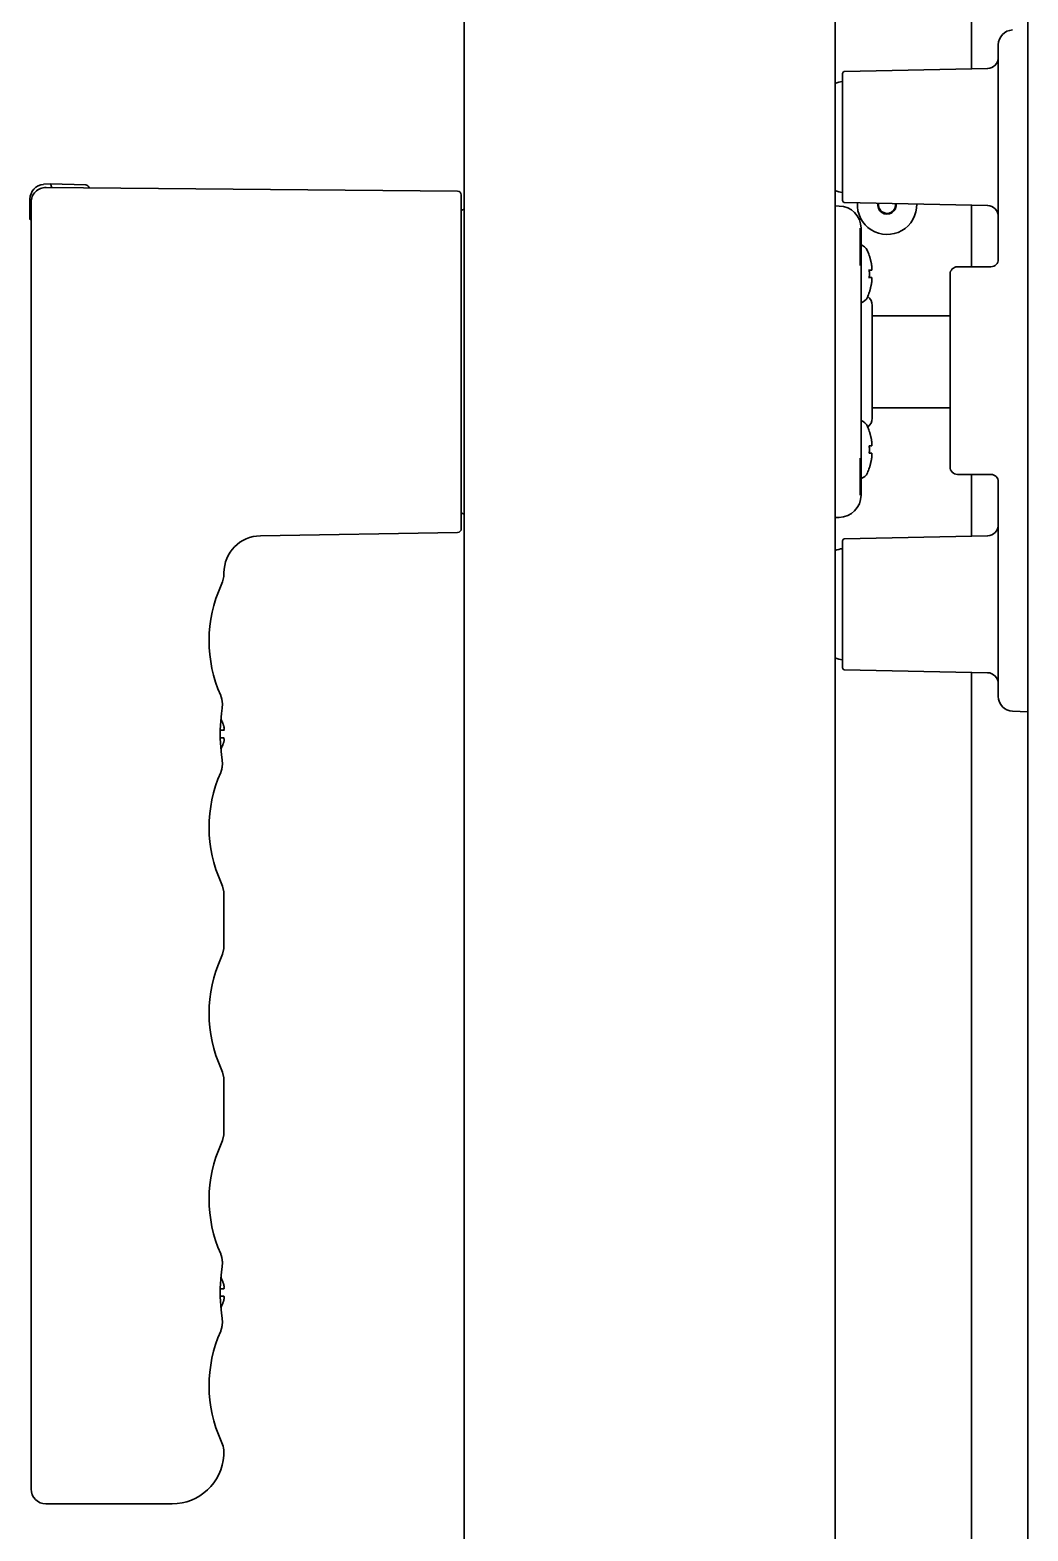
# Model space of a CAD drawing. Extents: x 6769 to 10051, y -94 to 2900.
# Drawn here: x 7555 to 7689.6, y 1434.2 to 1636.6 of the extents above; entities that cross this region are included whole.
import ezdxf

# ---------------------------------------------------------------- set-up
doc = ezdxf.new("R2010")
doc.units = 0
doc.header["$LTSCALE"] = 5
doc.layers.add('1', color=7, linetype='CONTINUOUS', true_color=0xffffff)

msp = doc.modelspace()

# ---------------------------------------------------------------- linework, layer by layer
at = {"layer": '1', "color": 7, "linetype": 'Continuous', "lineweight": 35}
for p, q in [((7689.56, 1277.43), (7689.56, 1893.33)), ((7613.56, 1333.58), (7613.56, 1891.08)), ((7663.56, 1333.58), (7663.56, 1891.08)), ((7681.96, 1631.31), (7681.96, 1857.26)), ((7685.56, 1629.56), (7685.56, 1634.56)), ((7684.13, 1631.36), (7664.8, 1630.95)), ((7664.56, 1613.55), (7664.56, 1630.7)), ((7685.56, 1605.63), (7685.56, 1629.56)), ((7557.76, 1615.83), (7556.84, 1615.75)), ((7557.18, 1615.32), (7612.67, 1614.83)), ((7557.76, 1615.83), (7562.53, 1615.66)), ((7555.01, 1613.75), (7555.01, 1611.12)), ((7555.16, 1439.83), (7555.16, 1613.32)), ((7613.16, 1614.33), (7613.16, 1595.9)), ((7664.8, 1613.3), (7684.13, 1612.9)), ((7663.56, 1612.83), (7664.1, 1612.82)), ((7681.96, 1604.63), (7681.96, 1612.94)), ((7666.96, 1609.82), (7666.96, 1604.82)), ((7667.06, 1609.82), (7667.06, 1604.82)), ((7668.18, 1606.17), (7668.16, 1606.17)), ((7667.06, 1604.82), (7667.06, 1591.83)), ((7679.06, 1603.63), (7679.06, 1577.63)), ((7683.01, 1604.63), (7680.06, 1604.63)), ((7683.01, 1604.63), (7684.56, 1604.63)), ((7668.16, 1601.17), (7668.18, 1601.17)), ((7668.56, 1591.83), (7668.56, 1599.43)), ((7679.06, 1598.03), (7668.56, 1598.03)), ((7613.16, 1595.9), (7613.16, 1587.78)), ((7667.06, 1591.83), (7667.06, 1578.83)), ((7668.56, 1591.83), (7668.56, 1584.22)), ((7613.16, 1587.78), (7613.16, 1569.32)), ((7668.56, 1585.63), (7679.06, 1585.63)), ((7668.18, 1582.48), (7668.16, 1582.48)), ((7666.96, 1578.83), (7666.96, 1573.83)), ((7667.06, 1578.83), (7667.06, 1573.83)), ((7668.16, 1577.48), (7668.18, 1577.48)), ((7683.01, 1576.63), (7680.06, 1576.63)), ((7681.96, 1568.31), (7681.96, 1576.63)), ((7684.56, 1576.63), (7683.01, 1576.63)), ((7685.56, 1551.69), (7685.56, 1575.63)), ((7664.1, 1570.83), (7663.56, 1570.83)), ((7612.67, 1568.82), (7586.07, 1568.35)), ((7664.56, 1550.55), (7664.56, 1567.7)), ((7684.13, 1568.36), (7664.8, 1567.95)), ((7664.8, 1550.3), (7684.13, 1549.9)), ((7685.56, 1546.7), (7685.56, 1551.69)), ((7681.96, 1367.26), (7681.96, 1549.94)), ((7580.73, 1546.83), (7580.75, 1546.77)), ((7580.76, 1546.75), (7580.75, 1546.77)), ((7580.8, 1546.64), (7580.76, 1546.75)), ((7580.88, 1546.33), (7580.8, 1546.64)), ((7580.95, 1545.7), (7580.87, 1546.34)), ((7580.91, 1545.1), (7580.95, 1545.7)), ((7580.91, 1545.1), (7580.91, 1545.1)), ((7580.91, 1545.1), (7580.91, 1545.1)), ((7689.56, 1544.63), (7687.49, 1544.7)), ((7580.75, 1543.67), (7580.75, 1543.68)), ((7580.75, 1543.67), (7580.75, 1543.68)), ((7580.66, 1542.13), (7581.16, 1542.13)), ((7580.66, 1541.13), (7580.66, 1541.63)), ((7581.16, 1541.13), (7580.66, 1541.13)), ((7580.75, 1539.57), (7580.75, 1539.58)), ((7580.75, 1539.57), (7580.75, 1539.58)), ((7580.91, 1538.15), (7580.91, 1538.16)), ((7580.73, 1536.42), (7580.75, 1536.48)), ((7580.75, 1536.48), (7580.78, 1536.58)), ((7580.78, 1536.58), (7580.8, 1536.62)), ((7580.87, 1536.92), (7580.88, 1536.93)), ((7581.16, 1519.91), (7581.16, 1513.14)), ((7581.16, 1494.81), (7581.16, 1488.04)), ((7580.73, 1471.53), (7580.75, 1471.47)), ((7580.76, 1471.45), (7580.75, 1471.47)), ((7580.76, 1471.45), (7580.75, 1471.47)), ((7580.8, 1471.34), (7580.76, 1471.45)), ((7580.88, 1471.03), (7580.8, 1471.34)), ((7580.82, 1469.13), (7580.91, 1469.8)), ((7580.95, 1470.4), (7580.87, 1471.04)), ((7580.91, 1469.8), (7580.95, 1470.4)), ((7580.91, 1469.8), (7580.91, 1469.8)), ((7580.91, 1469.8), (7580.91, 1469.8)), ((7580.75, 1468.37), (7580.75, 1468.38)), ((7580.75, 1468.37), (7580.75, 1468.38)), ((7580.66, 1466.83), (7581.16, 1466.83)), ((7580.66, 1465.83), (7580.66, 1466.33)), ((7581.16, 1465.83), (7580.66, 1465.83)), ((7580.75, 1464.27), (7580.75, 1464.28)), ((7580.75, 1464.27), (7580.75, 1464.28)), ((7580.75, 1461.18), (7580.78, 1461.28)), ((7580.78, 1461.28), (7580.8, 1461.32)), ((7580.87, 1461.62), (7580.88, 1461.63)), ((7580.91, 1462.85), (7580.91, 1462.86)), ((7580.91, 1462.85), (7580.91, 1462.86)), ((7580.73, 1461.12), (7580.75, 1461.18)), ((7574.16, 1437.83), (7557.16, 1437.83))]:
    msp.add_line(p, q, dxfattribs=at)
for points in [[(7580.8, 1561.68), (7580.98, 1562.13), (7581.14, 1562.89), (7581.16, 1563.34)], [(7580.91, 1545.1), (7580.95, 1545.68), (7580.88, 1546.33)], [(7580.82, 1538.82), (7580.72, 1539.86), (7580.66, 1541.02), (7580.66, 1542.2), (7580.72, 1543.36), (7580.82, 1544.41), (7580.91, 1545.1)], [(7580.91, 1538.16), (7580.82, 1538.84), (7580.77, 1539.31)], [(7580.8, 1536.62), (7580.87, 1536.91), (7580.95, 1537.56), (7580.91, 1538.15)], [(7580.88, 1536.93), (7580.95, 1537.58), (7580.91, 1538.15)], [(7581.16, 1519.91), (7581.14, 1520.37), (7580.98, 1521.13), (7580.8, 1521.58)], [(7580.8, 1511.48), (7580.98, 1511.93), (7581.14, 1512.69), (7581.16, 1513.14)], [(7581.16, 1494.81), (7581.14, 1495.27), (7580.98, 1496.03), (7580.8, 1496.48)], [(7580.8, 1486.38), (7580.98, 1486.83), (7581.14, 1487.59), (7581.16, 1488.04)], [(7580.82, 1463.52), (7580.72, 1464.56), (7580.66, 1465.72), (7580.66, 1466.9), (7580.72, 1468.06), (7580.82, 1469.11), (7580.91, 1469.8)], [(7580.91, 1469.8), (7580.95, 1470.38), (7580.88, 1471.03)], [(7580.91, 1462.86), (7580.82, 1463.54), (7580.77, 1464.01)], [(7580.8, 1461.32), (7580.87, 1461.61), (7580.95, 1462.26), (7580.91, 1462.85)], [(7580.88, 1461.63), (7580.95, 1462.28), (7580.91, 1462.85)]]:
    msp.add_lwpolyline(points, dxfattribs=at)
for centre, radius, start, end in [((7687.56, 1634.56), 2, 92, 180), ((7684.06, 1632.85), 1.5, 272.5, 0), ((7664.82, 1626.63), 3, 94.891, 114.7456), ((7664.81, 1630.7), 0.25, 92.5, 180), ((7557.01, 1613.75), 2, 95, 180), ((7557.16, 1613.32), 2, 89.5, 180), ((7562.51, 1615.16), 0.5, 12.2164, 88), ((7612.66, 1614.33), 0.5, 0, 89.5), ((7664.82, 1617.63), 3, 245.2544, 265.109), ((7664.81, 1613.55), 0.25, 180, 267.5), ((7670.56, 1612.98), 4, 175.8563, 1.7297), ((7670.56, 1612.98), 1.25, 169.3678, 8.2181), ((7670.56, 1612.98), 1.15, 168.5398, 9.0462), ((7555.26, 1611.12), 0.25, 180, 245.9607), ((7613.56, 1611.85), 0.5, 89.5, 143.13), ((7664.06, 1609.82), 3, 0, 89.25), ((7684.06, 1611.4), 1.5, 0, 87.5), ((7666.56, 1606.17), 1.5, 24.7199, 74.3747), ((7661.56, 1603.87), 7, 19.1821, 24.7199), ((7684.56, 1605.63), 1, 270, 0), ((7661, 1603.67), 7.18, 359.9988, 3.9947), ((7661, 1603.67), 7.18, 356.0053, 0.0012), ((7680.06, 1603.63), 1, 90, 180), ((7661.56, 1603.47), 7, 335.2801, 340.8179), ((7666.56, 1601.17), 1.5, 289.6339, 335.2801), ((7667.06, 1599.43), 1.5, 0, 53.1881), ((7666.56, 1582.48), 1.5, 24.7199, 70.3661), ((7661.56, 1580.18), 7, 19.1821, 24.7199), ((7667.06, 1584.22), 1.5, 306.8119, 0), ((7661, 1579.98), 7.18, 359.9988, 3.9947), ((7661, 1579.98), 7.18, 356.0053, 0.0012), ((7666.56, 1577.48), 1.5, 289.6339, 335.2801), ((7661.56, 1579.78), 7, 335.2801, 340.8179), ((7680.06, 1577.63), 1, 180, 270), ((7684.56, 1575.63), 1, 0, 90), ((7664.06, 1573.83), 3, 270.75, 0), ((7613.56, 1571.8), 0.5, 216.87, 270.5), ((7612.66, 1569.32), 0.5, 271, 0), ((7684.06, 1569.85), 1.5, 272.5, 0), ((7586.16, 1563.36), 5, 91, 180), ((7664.82, 1563.63), 3, 94.891, 114.7456), ((7664.81, 1567.7), 0.25, 92.5, 180), ((7597.16, 1554.18), 18, 155.3799, 204.086), ((7664.82, 1554.63), 3, 245.2544, 265.109), ((7664.81, 1550.55), 0.25, 180, 267.5), ((7684.06, 1548.4), 1.5, 0, 87.5), ((7687.56, 1546.7), 2, 180, 268), ((7576.56, 1541.44), 4.75, 26.6813, 28.0074), ((7576.57, 1541.45), 4.74, 25.5402, 26.6812), ((7576.57, 1541.45), 4.74, 24.5722, 25.5402), ((7576.57, 1541.45), 4.73, 23.3175, 24.5722), ((7576.58, 1541.45), 4.73, 22.5474, 23.3174), ((7576.59, 1541.45), 4.72, 21.0025, 22.5476), ((7576.59, 1541.46), 4.72, 20.5181, 21.0023), ((7576.6, 1541.46), 4.7, 18.4656, 20.5187), ((7576.62, 1541.47), 4.68, 17.3773, 18.465), ((7576.64, 1541.47), 4.67, 16.3949, 17.3772), ((7576.67, 1541.48), 4.64, 14.3176, 16.3964), ((7579.17, 1542.37), 2.01, 5.1401, 7.2744), ((7579.17, 1542.38), 2.01, 352.7259, 354.7415), ((7579.19, 1542.38), 1.98, 4.2856, 5.1372), ((7579.21, 1542.38), 1.97, 3.0233, 4.286), ((7579.22, 1542.38), 1.96, 1.9964, 3.0228), ((7579.22, 1542.38), 1.95, 0.9261, 1.9964), ((7579.22, 1542.38), 1.96, 357.6234, 358.8455), ((7579.21, 1542.38), 1.96, 356.7841, 357.6235), ((7579.2, 1542.38), 1.97, 355.3984, 356.7833), ((7579.19, 1542.38), 1.98, 354.7442, 355.3991), ((7579.23, 1542.38), 1.95, 358.8459, 0.9258), ((7576.59, 1541.8), 4.72, 338.9977, 339.4819), ((7576.6, 1541.79), 4.7, 339.4813, 341.5344), ((7576.62, 1541.79), 4.68, 341.535, 342.6227), ((7576.64, 1541.78), 4.67, 342.6228, 343.6051), ((7576.67, 1541.77), 4.64, 343.6036, 345.6824), ((7579.17, 1540.87), 2.01, 5.2585, 7.2741), ((7579.17, 1540.88), 2.01, 352.7256, 354.8598), ((7579.19, 1540.88), 1.98, 4.6009, 5.2558), ((7579.2, 1540.88), 1.97, 3.2167, 4.6016), ((7579.21, 1540.88), 1.96, 2.3765, 3.2159), ((7579.22, 1540.88), 1.95, 1.1545, 2.3767), ((7579.22, 1540.88), 1.95, 358.0037, 359.0738), ((7579.22, 1540.88), 1.96, 356.9771, 358.0037), ((7579.21, 1540.88), 1.97, 355.714, 356.9766), ((7579.19, 1540.88), 1.98, 354.8627, 355.7144), ((7579.23, 1540.88), 1.95, 0.1995, 1.1541), ((7579.23, 1540.88), 1.95, 359.0741, 0.1995), ((7576.56, 1541.81), 4.75, 331.9926, 333.3187), ((7576.57, 1541.81), 4.74, 333.3188, 334.4598), ((7576.57, 1541.81), 4.74, 334.4598, 335.4278), ((7576.57, 1541.81), 4.73, 335.4278, 336.6825), ((7576.58, 1541.8), 4.73, 336.6826, 337.4526), ((7576.59, 1541.8), 4.72, 337.4524, 338.9975), ((7597.16, 1529.08), 18, 155.914, 204.6201), ((7597.16, 1503.98), 18, 155.3799, 204.6201), ((7597.16, 1478.88), 18, 155.3799, 204.086), ((7576.56, 1466.14), 4.75, 26.6813, 28.0074), ((7576.57, 1466.15), 4.74, 25.5402, 26.6812), ((7576.57, 1466.15), 4.74, 24.5722, 25.5402), ((7576.57, 1466.15), 4.73, 23.3175, 24.5722), ((7576.58, 1466.15), 4.73, 22.5474, 23.3174), ((7576.59, 1466.15), 4.72, 21.0025, 22.5476), ((7576.59, 1466.16), 4.72, 20.5181, 21.0023), ((7576.6, 1466.16), 4.7, 18.4656, 20.5187), ((7576.62, 1466.17), 4.68, 17.3773, 18.465), ((7576.64, 1466.17), 4.67, 16.3949, 17.3772), ((7576.67, 1466.18), 4.64, 14.3176, 16.3964), ((7579.17, 1467.07), 2.01, 5.1401, 7.2744), ((7576.67, 1466.47), 4.64, 343.6036, 345.6824), ((7579.17, 1467.08), 2.01, 352.7259, 354.7415), ((7579.17, 1465.57), 2.01, 5.2585, 7.2741), ((7579.17, 1465.58), 2.01, 352.7256, 354.8598), ((7579.19, 1467.08), 1.98, 4.2856, 5.1372), ((7579.21, 1467.08), 1.97, 3.0233, 4.286), ((7579.22, 1467.08), 1.96, 1.9964, 3.0228), ((7579.22, 1467.08), 1.95, 0.9261, 1.9964), ((7579.22, 1467.08), 1.96, 357.6234, 358.8455), ((7579.21, 1467.08), 1.96, 356.7841, 357.6235), ((7579.2, 1467.08), 1.97, 355.3984, 356.7833), ((7579.19, 1467.08), 1.98, 354.7442, 355.3991), ((7579.19, 1465.58), 1.98, 4.6009, 5.2558), ((7579.2, 1465.58), 1.97, 3.2167, 4.6016), ((7579.21, 1465.58), 1.96, 2.3765, 3.2159), ((7579.22, 1465.58), 1.95, 1.1545, 2.3767), ((7579.22, 1465.58), 1.95, 358.0037, 359.0738), ((7579.22, 1465.58), 1.96, 356.9771, 358.0037), ((7579.21, 1465.58), 1.97, 355.714, 356.9766), ((7579.19, 1465.58), 1.98, 354.8627, 355.7144), ((7579.23, 1467.08), 1.95, 358.8459, 0.9258), ((7579.23, 1465.58), 1.95, 0.1995, 1.1541), ((7579.23, 1465.58), 1.95, 359.0741, 0.1995), ((7576.56, 1466.51), 4.75, 331.9926, 333.3187), ((7576.57, 1466.51), 4.74, 333.3188, 334.4598), ((7576.57, 1466.51), 4.74, 334.4598, 335.4278), ((7576.57, 1466.51), 4.73, 335.4278, 336.6825), ((7576.58, 1466.5), 4.73, 336.6826, 337.4526), ((7576.59, 1466.5), 4.72, 337.4524, 338.9975), ((7576.59, 1466.5), 4.72, 338.9977, 339.4819), ((7576.6, 1466.49), 4.7, 339.4813, 341.5344), ((7576.62, 1466.49), 4.68, 341.535, 342.6227), ((7576.64, 1466.48), 4.67, 342.6228, 343.6051), ((7597.16, 1453.78), 18, 155.914, 204.5781), ((7577.16, 1444.63), 4, 356.173, 24.5781), ((7574.16, 1444.83), 7, 270, 356.1708), ((7557.16, 1439.83), 2, 180, 270)]:
    msp.add_arc(centre, radius, start, end, dxfattribs=at)
msp.add_ellipse((7543.69, 1615.82), major_axis=(14.32, -0.5), ratio=0.034884, start_param=0.001219, end_param=0.055046, dxfattribs=at)
for points, knots in [([(7557.99, 1615.35), (7557.94, 1615.38), (7557.87, 1615.49), (7557.83, 1615.66), (7557.8, 1615.75), (7557.78, 1615.83), (7557.76, 1615.83)], [0, 0, 0, 0, 0.366186, 0.687736, 0.908142, 1, 1, 1, 1]), ([(7668.17, 1580.48), (7668.17, 1580.48), (7668.19, 1580.48), (7668.23, 1580.48), (7668.27, 1580.48), (7668.31, 1580.48), (7668.35, 1580.48), (7668.38, 1580.48), (7668.4, 1580.48), (7668.4, 1580.48)], [0, 0, 0, 0, 0.011587, 0.176323, 0.341058, 0.505794, 0.670529, 0.835265, 1, 1, 1, 1])]:
    msp.add_open_spline(points, degree=3, knots=knots, dxfattribs=at)
for points in [[(7668.5, 1604.67), (7668.5, 1604.74), (7668.48, 1604.86), (7668.45, 1605.06), (7668.41, 1605.25), (7668.37, 1605.44), (7668.33, 1605.62), (7668.28, 1605.81), (7668.22, 1605.99), (7668.18, 1606.11), (7668.16, 1606.17)], [(7668.06, 1604.17), (7668.08, 1604.17), (7668.12, 1604.17), (7668.18, 1604.17), (7668.23, 1604.17), (7668.27, 1604.17), (7668.31, 1604.17), (7668.35, 1604.17), (7668.38, 1604.17), (7668.4, 1604.17), (7668.4, 1604.17)], [(7668.4, 1603.17), (7668.4, 1603.17), (7668.38, 1603.17), (7668.35, 1603.17), (7668.31, 1603.17), (7668.27, 1603.17), (7668.23, 1603.17), (7668.18, 1603.17), (7668.12, 1603.17), (7668.08, 1603.17), (7668.06, 1603.17)], [(7668.16, 1604.17), (7668.18, 1604.17), (7668.22, 1604.17), (7668.28, 1604.17), (7668.33, 1604.17), (7668.37, 1604.17), (7668.41, 1604.17), (7668.45, 1604.17), (7668.48, 1604.17), (7668.5, 1604.17), (7668.5, 1604.17)], [(7668.5, 1603.17), (7668.5, 1603.17), (7668.48, 1603.17), (7668.45, 1603.17), (7668.41, 1603.17), (7668.37, 1603.17), (7668.33, 1603.17), (7668.28, 1603.17), (7668.22, 1603.17), (7668.18, 1603.17), (7668.16, 1603.17)], [(7668.5, 1604.17), (7668.51, 1604.2), (7668.51, 1604.24), (7668.51, 1604.31), (7668.51, 1604.38), (7668.51, 1604.46), (7668.51, 1604.53), (7668.51, 1604.6), (7668.51, 1604.65), (7668.5, 1604.67)], [(7668.5, 1602.67), (7668.51, 1602.7), (7668.51, 1602.75), (7668.51, 1602.82), (7668.51, 1602.89), (7668.51, 1602.96), (7668.51, 1603.03), (7668.51, 1603.1), (7668.51, 1603.15), (7668.5, 1603.17)], [(7668.16, 1601.17), (7668.18, 1601.23), (7668.22, 1601.35), (7668.28, 1601.53), (7668.33, 1601.72), (7668.37, 1601.91), (7668.41, 1602.09), (7668.45, 1602.29), (7668.48, 1602.48), (7668.5, 1602.61), (7668.5, 1602.67)], [(7668.5, 1580.98), (7668.5, 1581.05), (7668.48, 1581.18), (7668.45, 1581.37), (7668.41, 1581.56), (7668.37, 1581.75), (7668.33, 1581.94), (7668.28, 1582.12), (7668.22, 1582.3), (7668.18, 1582.42), (7668.16, 1582.48)], [(7668.5, 1580.48), (7668.51, 1580.51), (7668.51, 1580.55), (7668.51, 1580.63), (7668.51, 1580.7), (7668.51, 1580.77), (7668.51, 1580.84), (7668.51, 1580.91), (7668.51, 1580.96), (7668.5, 1580.98)], [(7668.16, 1580.48), (7668.18, 1580.48), (7668.22, 1580.48), (7668.28, 1580.48), (7668.33, 1580.48), (7668.37, 1580.48), (7668.41, 1580.48), (7668.45, 1580.48), (7668.48, 1580.48), (7668.5, 1580.48), (7668.5, 1580.48)], [(7668.5, 1579.48), (7668.5, 1579.48), (7668.48, 1579.48), (7668.45, 1579.48), (7668.41, 1579.48), (7668.37, 1579.48), (7668.33, 1579.48), (7668.28, 1579.48), (7668.22, 1579.48), (7668.18, 1579.48), (7668.16, 1579.48)], [(7668.16, 1577.48), (7668.18, 1577.54), (7668.22, 1577.66), (7668.28, 1577.85), (7668.33, 1578.03), (7668.37, 1578.22), (7668.41, 1578.41), (7668.45, 1578.6), (7668.48, 1578.79), (7668.5, 1578.92), (7668.5, 1578.98)], [(7668.5, 1578.98), (7668.51, 1579.01), (7668.51, 1579.06), (7668.51, 1579.14), (7668.51, 1579.21), (7668.51, 1579.28), (7668.51, 1579.35), (7668.51, 1579.41), (7668.51, 1579.46), (7668.5, 1579.48)]]:
    msp.add_open_spline(points, degree=3, dxfattribs=at)

doc.saveas('drawing.dxf')
